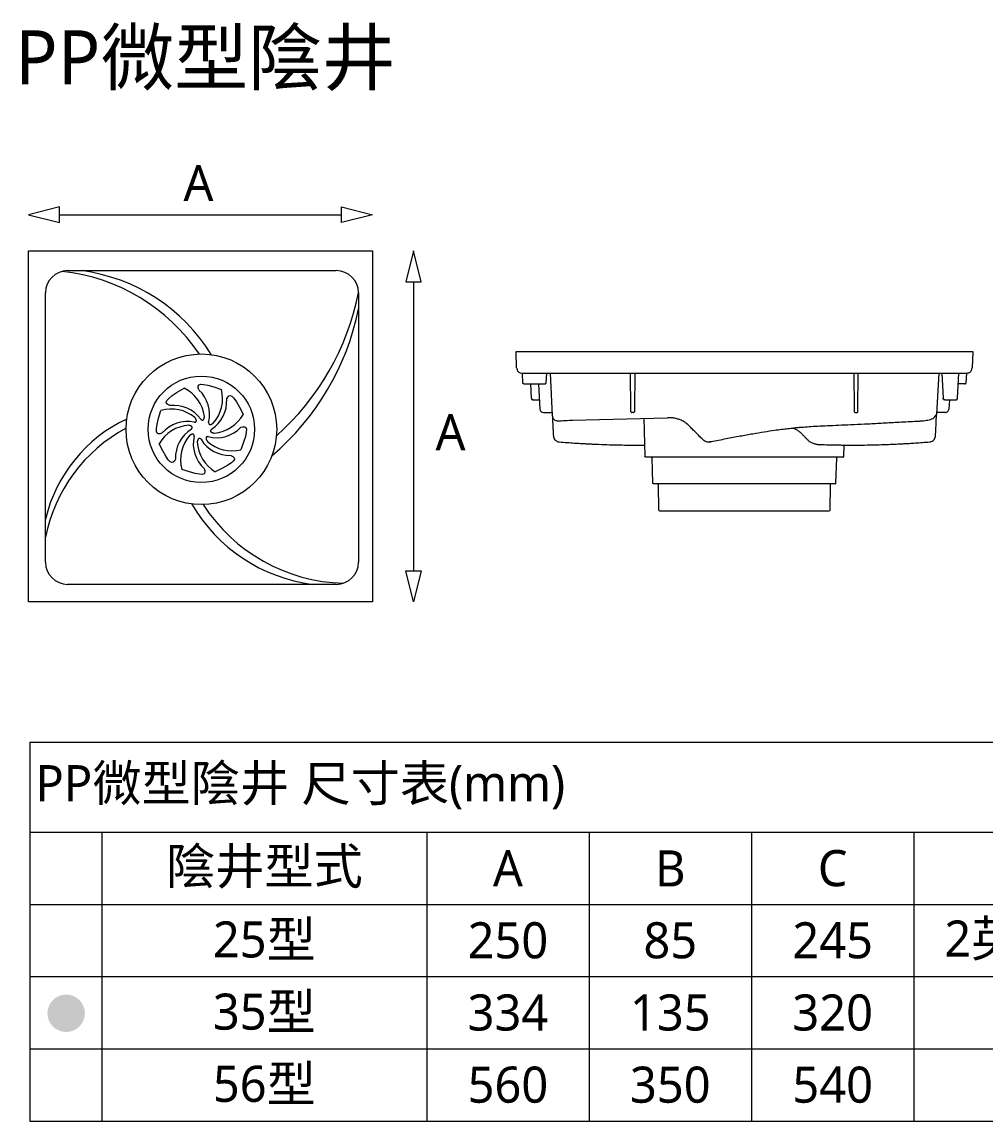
# Model space of a CAD drawing. Header units: millimetres. Extents: x 3083 to 7283, y 1609 to 4579.
# Drawn here: x 4236 to 4770, y 3102 to 3711 of the extents above; entities that cross this region are included whole.
import ezdxf

# ---------------------------------------------------------------- set-up
doc = ezdxf.new("R2010")
doc.units = ezdxf.units.MM
doc.styles.add('微軟正黑體-20', font='Microsoft JhengHei.ttf', dxfattribs={"height": 20})

msp = doc.modelspace()

# ---------------------------------------------------------------- hatches: boundary and pattern name
at = {"lineweight": 5}
h = msp.add_hatch(color=256, dxfattribs=at)
h.dxf.hatch_style = 1
h.paths.add_polyline_path([(4250.44, 3162.18, 1), (4271.21, 3162.18, 1)])

# ---------------------------------------------------------------- linework, layer by layer
for p, q in [((4257.06, 3608.94, -163.19), (4239.89, 3604.69, -163.19)), ((4257.06, 3600.44, -163.19), (4257.06, 3608.94, -163.19)), ((4413.46, 3608.94, -163.19), (4430.63, 3604.69, -163.19)), ((4413.46, 3600.44, -163.19), (4413.46, 3608.94, -163.19)), ((4239.89, 3604.69, -163.19), (4257.06, 3600.44, -163.19)), ((4257.06, 3604.69, -163.19), (4413.46, 3604.69, -163.19)), ((4430.63, 3604.69, -163.19), (4413.46, 3600.44, -163.19)), ((4239.89, 3584.59, -163.19), (4430.63, 3584.59, -163.19)), ((4239.89, 3390.18, -163.19), (4239.89, 3584.59, -163.19)), ((4430.63, 3584.59, -163.19), (4430.63, 3390.18, -163.19)), ((4453.31, 3584.59, -163.19), (4449.06, 3567.42, -163.19)), ((4457.56, 3567.42, -163.19), (4453.31, 3584.59, -163.19)), ((4261.66, 3573.67, -163.19), (4410.57, 3573.67, -163.19)), ((4449.06, 3567.42, -163.19), (4457.56, 3567.42, -163.19)), ((4453.31, 3567.42, -163.19), (4453.31, 3407.35, -163.19)), ((4249.39, 3412.11, -163.19), (4249.39, 3561.41, -163.19)), ((4422.84, 3561.41, -163.19), (4422.84, 3412.11, -163.19)), ((4453.31, 3390.18, -163.19), (4449.06, 3407.35, -163.19)), ((4449.06, 3407.35, -163.19), (4457.56, 3407.35, -163.19)), ((4457.56, 3407.35, -163.19), (4453.31, 3390.18, -163.19)), ((4410.57, 3399.84, -163.19), (4261.66, 3399.84, -163.19)), ((4430.63, 3390.18, -163.19), (4239.89, 3390.18, -163.19)), ((4240.69, 3312.48, -163.19), (5090.69, 3312.48, -163.19)), ((4240.69, 3312.48, -163.19), (4240.69, 3102.48, -163.19)), ((4240.69, 3262.48, -163.19), (5090.69, 3262.48, -163.19)), ((4280.69, 3262.48, -163.19), (4280.69, 3102.48, -163.19)), ((4460.69, 3262.48, -163.19), (4460.69, 3102.48, -163.19)), ((4550.69, 3262.48, -163.19), (4550.69, 3102.48, -163.19)), ((4640.69, 3262.48, -163.19), (4640.69, 3102.48, -163.19)), ((4730.69, 3262.48, -163.19), (4730.69, 3102.48, -163.19)), ((4240.69, 3222.48, -163.19), (5090.69, 3222.48, -163.19)), ((4240.69, 3182.48, -163.19), (4930.69, 3182.48, -163.19)), ((4240.69, 3142.48, -163.19), (5090.69, 3142.48, -163.19)), ((4240.69, 3102.48, -163.19), (5090.69, 3102.48, -163.19))]:
    msp.add_line(p, q, dxfattribs=at)
at = {"linetype": 'Continuous', "lineweight": 5}
for p, q in [((4510.47, 3519.79, -163.19), (4510.23, 3528.79, -163.19)), ((4522.37, 3528.79, -163.19), (4751.16, 3528.79, -163.19)), ((4763.3, 3528.79, -163.19), (4763.06, 3519.79, -163.19)), ((4512.44, 3517.1, -163.19), (4513.44, 3516.9, -163.19)), ((4514.02, 3511.37, -163.19), (4513.73, 3516.9, -163.19)), ((4522.6, 3516.9, -163.19), (4750.93, 3516.9, -163.19)), ((4527.04, 3516.9, -163.19), (4526.75, 3511.37, -163.19)), ((4529.05, 3516.9, -163.19), (4530.28, 3493.49, -163.19)), ((4573.85, 3497.01, -163.19), (4573.68, 3516.9, -163.19)), ((4576.04, 3516.9, -163.19), (4575.87, 3497.01, -163.19)), ((4697.49, 3516.9, -163.19), (4697.66, 3497.01, -163.19)), ((4699.68, 3497.01, -163.19), (4699.85, 3516.9, -163.19)), ((4744.48, 3516.9, -163.19), (4743.28, 3494.09, -163.19)), ((4746.18, 3516.9, -163.19), (4746.91, 3502.98, -163.19)), ((4754.89, 3502.98, -163.19), (4755.61, 3516.9, -163.19)), ((4759.79, 3516.9, -163.19), (4759.5, 3511.37, -163.19)), ((4760.09, 3516.9, -163.19), (4760.66, 3516.96, -163.19)), ((4760.66, 3516.96, -163.19), (4761.12, 3517.09, -163.19)), ((4518.23, 3510.9, -163.19), (4518.64, 3502.98, -163.19)), ((4522.68, 3510.9, -163.19), (4523.41, 3496.99, -163.19)), ((4519.63, 3502.05, -163.19), (4519.3, 3502.12, -163.19)), ((4747.06, 3502.98, -163.19), (4746.91, 3502.98, -163.19)), ((4747.9, 3502.05, -163.19), (4747.55, 3502.12, -163.19)), ((4750.38, 3502.05, -163.19), (4750.12, 3496.99, -163.19)), ((4753.9, 3502.05, -163.19), (4754.22, 3502.11, -163.19)), ((4754.23, 3502.1, -163.19), (4754.26, 3502.12, -163.19)), ((4573.88, 3495.51, -163.19), (4573.87, 3495.6, -163.19)), ((4575.85, 3495.6, -163.19), (4575.84, 3495.51, -163.19)), ((4697.67, 3495.6, -163.19), (4697.68, 3495.51, -163.19)), ((4699.65, 3495.51, -163.19), (4699.66, 3495.6, -163.19)), ((4525.39, 3495.11, -163.19), (4530.19, 3495.11, -163.19)), ((4530.49, 3492.62, -163.19), (4530.28, 3493.49, -163.19)), ((4541.46, 3490.81, -163.19), (4594.15, 3492.19, -163.19)), ((4573.9, 3495.44, -163.19), (4573.88, 3495.51, -163.19)), ((4575.36, 3495.15, -163.19), (4574.36, 3495.15, -163.19)), ((4575.84, 3495.51, -163.19), (4575.82, 3495.42, -163.19)), ((4581.03, 3491.85, -163.19), (4581.63, 3470.83, -163.19)), ((4697.68, 3495.51, -163.19), (4697.71, 3495.42, -163.19)), ((4698.17, 3495.15, -163.19), (4699.17, 3495.15, -163.19)), ((4699.63, 3495.44, -163.19), (4699.65, 3495.51, -163.19)), ((4748.14, 3495.11, -163.19), (4743.34, 3495.11, -163.19)), ((4617.35, 3478.78, -163.19), (4618.24, 3478.93, -163.19)), ((4617.35, 3478.82, -163.19), (4618.25, 3478.9, -163.19)), ((4618.25, 3478.9, -163.19), (4617.51, 3478.81, -163.19)), ((4691.9, 3470.83, -163.19), (4692.12, 3477.04, -163.19)), ((4586.04, 3455.97, -163.19), (4585.55, 3469.87, -163.19)), ((4687.49, 3455.97, -163.19), (4687.98, 3469.87, -163.19)), ((4589.31, 3441.12, -163.19), (4589.07, 3455.01, -163.19)), ((4684.22, 3441.12, -163.19), (4684.46, 3455.01, -163.19)), ((4589.63, 3440.67, -163.19), (4683.91, 3440.67, -163.19))]:
    msp.add_line(p, q, dxfattribs=at)
at = {"lineweight": 5}
for radius in [41.74, 29.48]:
    msp.add_circle((4335.77, 3485.76, -163.19), radius, dxfattribs=at)
for centre, radius, start, end in [((4261.66, 3561.41, -163.19), 12.27, 90, 180), ((4247.08, 3468.03, -163.19), 105.88, 34.16211, 83.7678), ((4256.71, 3475.36, -163.19), 99.11, 31.49091, 82.69444), ((4410.57, 3561.41, -163.19), 12.27, 0, 90), ((4282.8, 3589.17, -163.19), 142.76, 311.47832, 348.78582), ((4282.59, 3580.35, -163.19), 142.99, 310.1885, 348.77099), ((4317.32, 3490.23, -163.19), 20.35, 7.63008, 64.13621), ((4327.18, 3502.69, -163.19), 20.35, 318.18382, 14.68994), ((4321.86, 3493.99, -163.19), 18.47, 346.19706, 47.1699), ((4331.36, 3501.31, -163.19), 18.47, 302.65112, 3.62396), ((4319.12, 3476.64, -163.19), 20.35, 49.95916, 106.46529), ((4320.47, 3480.54, -163.19), 18.47, 35.64333, 96.61617), ((4329.31, 3417.11, -163.19), 82.13, 115.13535, 166.68135), ((4327.97, 3471.59, -163.19), 18.47, 77.97241, 138.94525), ((4341.21, 3503.95, -163.19), 20.35, 274.63788, 331.14401), ((4335.96, 3408.79, -163.19), 88.24, 118.35993, 168.8144), ((4330.02, 3467.66, -163.19), 20.35, 93.63378, 150.13991), ((4339.91, 3470.13, -163.19), 18.47, 121.64703, 182.61987), ((4344.17, 3499.57, -163.19), 18.47, 255.52786, 316.5007), ((4344.55, 3468.92, -163.19), 20.35, 138.78055, 195.28668), ((4349.77, 3477.67, -163.19), 18.47, 166.79379, 227.76663), ((4353.8, 3479.8, -163.19), 20.35, 182.98497, 239.4911), ((4351.45, 3489.72, -163.19), 18.47, 210.99822, 271.97106), ((4352.8, 3494.15, -163.19), 20.35, 227.51462, 284.02074), ((4409.11, 3490.09, -163.19), 91, 210.16492, 262.63112), ((4416.82, 3495.7, -163.19), 95.24, 212.85176, 268.60039), ((4261.66, 3412.11, -163.19), 12.27, 180, 270), ((4410.57, 3412.11, -163.19), 12.27, 270, 0)]:
    msp.add_arc(centre, radius, start, end, dxfattribs=at)
at = {"linetype": 'Continuous', "lineweight": 5}
for points, knots in [([(4510.23, 3528.79, -163.19), (4510.23, 3528.79, -163.19), (4510.31, 3528.79, -163.19), (4510.62, 3528.79, -163.19), (4510.85, 3528.79, -163.19), (4511.45, 3528.79, -163.19), (4511.84, 3528.79, -163.19), (4512.72, 3528.79, -163.19), (4513.22, 3528.79, -163.19), (4514.06, 3528.79, -163.19), (4514.36, 3528.79, -163.19), (4514.97, 3528.79, -163.19), (4515.29, 3528.79, -163.19), (4515.95, 3528.79, -163.19), (4516.29, 3528.79, -163.19), (4516.99, 3528.79, -163.19), (4517.35, 3528.79, -163.19), (4518.46, 3528.79, -163.19), (4519.21, 3528.79, -163.19), (4520.38, 3528.79, -163.19), (4520.77, 3528.79, -163.19), (4521.56, 3528.79, -163.19), (4521.96, 3528.79, -163.19), (4522.37, 3528.79, -163.19)], [0, 0, 0, 0, 0.125, 0.125, 0.25, 0.25, 0.375, 0.375, 0.5, 0.5, 0.5625, 0.5625, 0.625, 0.625, 0.6875, 0.6875, 0.75, 0.75, 0.875, 0.875, 0.9375, 0.9375, 1, 1, 1, 1]), ([(4751.17, 3528.79, -163.19), (4751.96, 3528.79, -163.19), (4752.76, 3528.79, -163.19), (4754.33, 3528.79, -163.19), (4755.1, 3528.79, -163.19), (4756.2, 3528.79, -163.19), (4756.56, 3528.79, -163.19), (4757.26, 3528.79, -163.19), (4757.6, 3528.79, -163.19), (4758.26, 3528.79, -163.19), (4758.58, 3528.79, -163.19), (4759.2, 3528.79, -163.19), (4759.49, 3528.79, -163.19), (4760.34, 3528.79, -163.19), (4760.83, 3528.79, -163.19), (4761.7, 3528.79, -163.19), (4762.07, 3528.79, -163.19), (4762.68, 3528.79, -163.19), (4762.91, 3528.79, -163.19), (4763.14, 3528.79, -163.19), (4763.2, 3528.79, -163.19), (4763.28, 3528.79, -163.19), (4763.3, 3528.79, -163.19), (4763.3, 3528.79, -163.19)], [0, 0, 0, 0, 0.125, 0.125, 0.25, 0.25, 0.3125, 0.3125, 0.375, 0.375, 0.4375, 0.4375, 0.5, 0.5, 0.625, 0.625, 0.75, 0.75, 0.875, 0.875, 0.9375, 0.9375, 1, 1, 1, 1]), ([(4510.47, 3519.79, -163.19), (4510.7, 3519.51, -163.19), (4510.68, 3518.94, -163.19), (4511.02, 3518.14, -163.19), (4511.62, 3517.45, -163.19), (4512.18, 3517.2, -163.19), (4512.45, 3517.1, -163.19)], [0, 0, 0, 0, 0.242632, 0.495898, 0.751552, 1, 1, 1, 1]), ([(4513.44, 3516.9, -163.19), (4513.41, 3516.9, -163.19), (4514.43, 3516.9, -163.19), (4517.81, 3516.9, -163.19), (4520.2, 3516.9, -163.19), (4522.6, 3516.9, -163.19)], [0, 0, 0, 0, 0.5, 0.5, 1, 1, 1, 1]), ([(4750.93, 3516.9, -163.19), (4753.33, 3516.9, -163.19), (4755.72, 3516.9, -163.19), (4759.1, 3516.9, -163.19), (4760.12, 3516.9, -163.19), (4760.09, 3516.9, -163.19)], [0, 0, 0, 0, 0.5, 0.5, 1, 1, 1, 1]), ([(4761.12, 3517.09, -163.19), (4761.38, 3517.21, -163.19), (4761.92, 3517.47, -163.19), (4762.51, 3518.14, -163.19), (4762.85, 3518.94, -163.19), (4762.83, 3519.51, -163.19), (4763.06, 3519.79, -163.19)], [0.0143652, 0.0143652, 0.0143652, 0.0143652, 0.2484527, 0.5041145, 0.7573826, 1, 1, 1, 1]), ([(4514.52, 3510.9, -163.19), (4514.46, 3510.9, -163.19), (4514.4, 3510.91, -163.19), (4514.28, 3510.95, -163.19), (4514.23, 3510.99, -163.19), (4514.13, 3511.08, -163.19), (4514.09, 3511.13, -163.19), (4514.04, 3511.25, -163.19), (4514.03, 3511.31, -163.19), (4514.02, 3511.37, -163.19)], [0, 0, 0, 0, 0.25, 0.25, 0.5, 0.5, 0.75, 0.75, 1, 1, 1, 1]), ([(4514.52, 3510.9, -163.19), (4514.51, 3510.9, -163.19), (4514.67, 3510.9, -163.19), (4515.26, 3510.9, -163.19), (4515.69, 3510.9, -163.19), (4516.78, 3510.9, -163.19), (4517.43, 3510.9, -163.19), (4518.85, 3510.9, -163.19), (4519.62, 3510.9, -163.19), (4521.16, 3510.9, -163.19), (4521.92, 3510.9, -163.19), (4523.34, 3510.9, -163.19), (4523.99, 3510.9, -163.19), (4525.08, 3510.9, -163.19), (4525.52, 3510.9, -163.19), (4526.1, 3510.9, -163.19), (4526.26, 3510.9, -163.19), (4526.26, 3510.9, -163.19)], [0, 0, 0, 0, 0.125, 0.125, 0.25, 0.25, 0.375, 0.375, 0.5, 0.5, 0.625, 0.625, 0.75, 0.75, 0.875, 0.875, 1, 1, 1, 1]), ([(4526.26, 3510.9, -163.19), (4526.31, 3510.9, -163.19), (4526.37, 3510.91, -163.19), (4526.49, 3510.95, -163.19), (4526.55, 3510.99, -163.19), (4526.64, 3511.08, -163.19), (4526.68, 3511.13, -163.19), (4526.73, 3511.25, -163.19), (4526.75, 3511.31, -163.19), (4526.75, 3511.37, -163.19)], [0, 0, 0, 0, 0.25, 0.25, 0.5, 0.5, 0.75, 0.75, 1, 1, 1, 1]), ([(4759.01, 3510.9, -163.19), (4758.92, 3510.9, -163.19), (4758.75, 3510.9, -163.19), (4757.37, 3510.9, -163.19), (4756.11, 3510.9, -163.19), (4755.33, 3510.9, -163.19), (4755.3, 3510.9, -163.19)], [0, 0, 0, 0, 0.329106, 0.658191, 0.98731, 1, 1, 1, 1]), ([(4759.01, 3510.9, -163.19), (4759.07, 3510.9, -163.19), (4759.13, 3510.91, -163.19), (4759.25, 3510.95, -163.19), (4759.3, 3510.99, -163.19), (4759.4, 3511.08, -163.19), (4759.44, 3511.13, -163.19), (4759.49, 3511.25, -163.19), (4759.5, 3511.31, -163.19), (4759.5, 3511.37, -163.19)], [0, 0, 0, 0, 0.25, 0.25, 0.5, 0.5, 0.75, 0.75, 1, 1, 1, 1]), ([(4518.72, 3502.98, -163.19), (4518.72, 3502.98, -163.19), (4518.64, 3502.98, -163.19), (4518.64, 3502.98, -163.19), (4518.64, 3502.98, -163.19)], [0, 0, 0, 0, 0.015832, 1, 1, 1, 1]), ([(4518.72, 3502.98, -163.19), (4518.72, 3502.89, -163.19), (4518.72, 3502.71, -163.19), (4518.83, 3502.45, -163.19), (4519.03, 3502.23, -163.19), (4519.21, 3502.14, -163.19), (4519.3, 3502.1, -163.19)], [0, 0, 0, 0, 0.2434572, 0.4967899, 0.7520326, 1, 1, 1, 1]), ([(4519.63, 3502.05, -163.19), (4519.68, 3502.05, -163.19), (4519.77, 3502.05, -163.19), (4520.46, 3502.05, -163.19), (4521.45, 3502.05, -163.19), (4522.42, 3502.05, -163.19), (4522.97, 3502.05, -163.19), (4523.14, 3502.05, -163.19)], [0, 0, 0, 0, 0.224801, 0.449588, 0.674413, 0.899222, 1, 1, 1, 1]), ([(4747.23, 3502.33, -163.19), (4747.2, 3502.35, -163.19), (4747.08, 3502.43, -163.19), (4746.96, 3502.67, -163.19), (4746.93, 3502.88, -163.19), (4746.91, 3502.98, -163.19)], [0, 0, 0, 0, 0.130605, 0.581098, 1, 1, 1, 1]), ([(4746.99, 3502.98, -163.19), (4746.99, 3502.9, -163.19), (4746.99, 3502.71, -163.19), (4747.1, 3502.46, -163.19), (4747.29, 3502.24, -163.19), (4747.47, 3502.15, -163.19), (4747.55, 3502.11, -163.19)], [0, 0, 0, 0, 0.243618, 0.496859, 0.751958, 1, 1, 1, 1]), ([(4747.9, 3502.05, -163.19), (4747.9, 3502.05, -163.19), (4748.22, 3502.05, -163.19), (4749.34, 3502.05, -163.19), (4750.12, 3502.05, -163.19), (4751.68, 3502.05, -163.19), (4752.46, 3502.05, -163.19), (4753.57, 3502.05, -163.19), (4753.91, 3502.05, -163.19), (4753.9, 3502.05, -163.19)], [0, 0, 0, 0, 0.25, 0.25, 0.5, 0.5, 0.75, 0.75, 1, 1, 1, 1]), ([(4754.22, 3502.1, -163.19), (4754.31, 3502.14, -163.19), (4754.5, 3502.22, -163.19), (4754.69, 3502.45, -163.19), (4754.81, 3502.71, -163.19), (4754.81, 3502.89, -163.19), (4754.81, 3502.98, -163.19)], [0, 0, 0, 0, 0.247923, 0.50321, 0.75658, 1, 1, 1, 1]), ([(4754.56, 3502.33, -163.19), (4754.59, 3502.35, -163.19), (4754.71, 3502.43, -163.19), (4754.83, 3502.67, -163.19), (4754.87, 3502.88, -163.19), (4754.89, 3502.98, -163.19)], [0, 0, 0, 0, 0.1330575, 0.58228, 1, 1, 1, 1]), ([(4523.41, 3496.99, -163.19), (4523.43, 3496.49, -163.19), (4523.66, 3496, -163.19), (4524.39, 3495.31, -163.19), (4524.88, 3495.11, -163.19), (4525.39, 3495.11, -163.19)], [0, 0, 0, 0, 0.5, 0.5, 1, 1, 1, 1]), ([(4573.87, 3495.6, -163.19), (4573.87, 3495.6, -163.19), (4573.87, 3495.61, -163.19), (4573.87, 3495.62, -163.19), (4573.87, 3495.64, -163.19), (4573.86, 3495.67, -163.19), (4573.86, 3495.73, -163.19), (4573.86, 3495.83, -163.19), (4573.86, 3496.01, -163.19), (4573.86, 3496.22, -163.19), (4573.86, 3496.44, -163.19), (4573.86, 3496.64, -163.19), (4573.85, 3496.83, -163.19), (4573.85, 3496.95, -163.19), (4573.85, 3497.01, -163.19)], [0, 0, 0, 0, 0.049655, 0.099196, 0.148938, 0.199191, 0.250257, 0.375443, 0.500087, 0.624466, 0.749901, 0.834381, 0.917268, 1, 1, 1, 1]), ([(4575.87, 3497.01, -163.19), (4575.87, 3496.97, -163.19), (4575.87, 3496.9, -163.19), (4575.87, 3496.79, -163.19), (4575.86, 3496.68, -163.19), (4575.86, 3496.57, -163.19), (4575.86, 3496.42, -163.19), (4575.86, 3496.22, -163.19), (4575.86, 3496.01, -163.19), (4575.86, 3495.83, -163.19), (4575.86, 3495.72, -163.19), (4575.86, 3495.65, -163.19), (4575.85, 3495.61, -163.19), (4575.85, 3495.61, -163.19), (4575.85, 3495.6, -163.19)], [0, 0, 0, 0, 0.049645, 0.099176, 0.148908, 0.199151, 0.250207, 0.375385, 0.50002, 0.624408, 0.74985, 0.834347, 0.917251, 1, 1, 1, 1]), ([(4697.66, 3497.01, -163.19), (4697.66, 3496.64, -163.19), (4697.67, 3496.27, -163.19), (4697.67, 3495.75, -163.19), (4697.67, 3495.6, -163.19), (4697.67, 3495.6, -163.19)], [0, 0, 0, 0, 0.5, 0.5, 1, 1, 1, 1]), ([(4699.66, 3495.6, -163.19), (4699.66, 3495.6, -163.19), (4699.66, 3495.75, -163.19), (4699.67, 3496.27, -163.19), (4699.67, 3496.64, -163.19), (4699.68, 3497.01, -163.19)], [0, 0, 0, 0, 0.5, 0.5, 1, 1, 1, 1]), ([(4530.34, 3492.34, -163.19), (4530.35, 3492.13, -163.19), (4530.36, 3491.92, -163.19), (4530.38, 3491.57, -163.19), (4530.39, 3491.42, -163.19), (4530.4, 3491.1, -163.19), (4530.41, 3490.93, -163.19), (4530.43, 3490.59, -163.19), (4530.44, 3490.46, -163.19), (4530.45, 3490.15, -163.19), (4530.46, 3489.98, -163.19), (4530.49, 3489.38, -163.19), (4530.52, 3488.9, -163.19), (4530.58, 3487.78, -163.19), (4530.61, 3487.15, -163.19), (4530.66, 3486.14, -163.19), (4530.68, 3485.8, -163.19), (4530.72, 3485.09, -163.19), (4530.74, 3484.73, -163.19), (4530.79, 3483.64, -163.19), (4530.83, 3482.89, -163.19), (4530.87, 3482.1, -163.19)], [0, 0, 0, 0, 0.125, 0.125, 0.25, 0.25, 0.375, 0.375, 0.4375, 0.4375, 0.5, 0.5, 0.625, 0.625, 0.75, 0.75, 0.8125, 0.8125, 0.875, 0.875, 1, 1, 1, 1]), ([(4533.84, 3490.21, -163.19), (4533.41, 3490.25, -163.19), (4532.74, 3490.3, -163.19), (4531.93, 3490.69, -163.19), (4531.37, 3491.11, -163.19), (4530.92, 3491.64, -163.19), (4530.58, 3492.14, -163.19), (4530.51, 3492.49, -163.19), (4530.49, 3492.62, -163.19)], [0, 0, 0, 0, 0.288504, 0.443452, 0.601577, 0.759703, 0.914651, 1, 1, 1, 1]), ([(4533.84, 3490.22, -163.19), (4533.85, 3490.32, -163.19), (4534.67, 3490.44, -163.19), (4537.42, 3490.66, -163.19), (4539.35, 3490.76, -163.19), (4541.32, 3490.81, -163.19)], [0, 0, 0, 0, 0.5, 0.5, 1, 1, 1, 1]), ([(4573.9, 3495.44, -163.19), (4573.92, 3495.39, -163.19), (4573.96, 3495.3, -163.19), (4574.08, 3495.2, -163.19), (4574.22, 3495.14, -163.19), (4574.31, 3495.15, -163.19), (4574.36, 3495.15, -163.19)], [0, 0, 0, 0, 0.2486668, 0.5046979, 0.7580151, 1, 1, 1, 1]), ([(4575.36, 3495.15, -163.19), (4575.41, 3495.15, -163.19), (4575.5, 3495.14, -163.19), (4575.64, 3495.2, -163.19), (4575.76, 3495.3, -163.19), (4575.8, 3495.39, -163.19), (4575.82, 3495.44, -163.19)], [0, 0, 0, 0, 0.2419849, 0.4953021, 0.7513332, 1, 1, 1, 1]), ([(4605.64, 3488.17, -163.19), (4605.56, 3488.24, -163.19), (4605.41, 3488.38, -163.19), (4605.19, 3488.58, -163.19), (4604.87, 3488.84, -163.19), (4604.46, 3489.16, -163.19), (4603.75, 3489.66, -163.19), (4602.82, 3490.23, -163.19), (4601.47, 3490.89, -163.19), (4599.75, 3491.53, -163.19), (4598.02, 3491.93, -163.19), (4596.73, 3492.1, -163.19), (4596.09, 3492.15, -163.19), (4595.56, 3492.19, -163.19), (4594.92, 3492.21, -163.19), (4594.4, 3492.2, -163.19), (4594.16, 3492.19, -163.19)], [0, 0, 0, 0, 0.025049, 0.049165, 0.072331, 0.122616, 0.174144, 0.280835, 0.385588, 0.533972, 0.72067, 0.81251, 0.846563, 0.874964, 0.941609, 1, 1, 1, 1]), ([(4618.24, 3478.92, -163.19), (4621.04, 3479.49, -163.19), (4626.42, 3480.58, -163.19), (4634.15, 3482.03, -163.19), (4641.19, 3483.31, -163.19), (4647.54, 3484.37, -163.19), (4652.86, 3485.17, -163.19), (4657.24, 3485.76, -163.19), (4660.76, 3486.19, -163.19), (4663.86, 3486.53, -163.19), (4666.71, 3486.8, -163.19), (4669.92, 3487.08, -163.19), (4673.88, 3487.36, -163.19), (4678.79, 3487.64, -163.19), (4684.42, 3487.9, -163.19), (4690.78, 3488.16, -163.19), (4697.81, 3488.45, -163.19), (4705.49, 3488.82, -163.19), (4713.82, 3489.27, -163.19), (4722.83, 3489.77, -163.19), (4729.07, 3490.09, -163.19), (4732.3, 3490.26, -163.19)], [0, 0, 0, 0, 0.074788, 0.143302, 0.205619, 0.261648, 0.311443, 0.346203, 0.377124, 0.404209, 0.427553, 0.451937, 0.488519, 0.531339, 0.580432, 0.635828, 0.697526, 0.764207, 0.836844, 0.915426, 1, 1, 1, 1]), ([(4697.7, 3495.44, -163.19), (4697.73, 3495.39, -163.19), (4697.77, 3495.3, -163.19), (4697.89, 3495.2, -163.19), (4698.03, 3495.14, -163.19), (4698.12, 3495.15, -163.19), (4698.17, 3495.15, -163.19)], [0, 0, 0, 0, 0.2486668, 0.5046979, 0.7580151, 1, 1, 1, 1]), ([(4699.17, 3495.15, -163.19), (4699.21, 3495.15, -163.19), (4699.31, 3495.14, -163.19), (4699.45, 3495.2, -163.19), (4699.57, 3495.3, -163.19), (4699.61, 3495.39, -163.19), (4699.63, 3495.44, -163.19)], [0, 0, 0, 0, 0.241985, 0.495302, 0.751333, 1, 1, 1, 1]), ([(4732.3, 3490.26, -163.19), (4732.96, 3490.29, -163.19), (4734.23, 3490.37, -163.19), (4736.6, 3490.57, -163.19), (4738.75, 3490.87, -163.19), (4740.59, 3491.47, -163.19), (4741.74, 3492.11, -163.19), (4742.64, 3492.95, -163.19), (4742.92, 3493.67, -163.19), (4743.06, 3494.01, -163.19)], [0, 0, 0, 0, 0.142902, 0.277498, 0.530391, 0.652511, 0.772549, 0.889303, 1, 1, 1, 1]), ([(4743.28, 3494.09, -163.19), (4743.28, 3494.07, -163.19), (4743.28, 3494.04, -163.19), (4743.06, 3494.01, -163.19), (4743.06, 3494.01, -163.19)], [0, 0, 0, 0, 0.980995, 1, 1, 1, 1]), ([(4743.08, 3490.22, -163.19), (4743.12, 3491.06, -163.19), (4743.19, 3492.32, -163.19), (4743.25, 3493.44, -163.19), (4743.27, 3493.82, -163.19), (4743.28, 3493.97, -163.19)], [0, 0, 0, 0, 0.55748, 0.8336579, 1, 1, 1, 1]), ([(4613.14, 3480.65, -163.19), (4612.51, 3481.27, -163.19), (4611.26, 3482.51, -163.19), (4609.39, 3484.39, -163.19), (4607.52, 3486.27, -163.19), (4606.27, 3487.54, -163.19), (4605.65, 3488.17, -163.19)], [0, 0, 0, 0, 0.248884, 0.498548, 0.748936, 1, 1, 1, 1]), ([(4663.5, 3486.48, -163.19), (4664.05, 3486.31, -163.19), (4665.16, 3485.96, -163.19), (4666.65, 3485.01, -163.19), (4667.54, 3484.2, -163.19), (4667.98, 3483.79, -163.19)], [0, 0, 0, 0, 0.322617, 0.660395, 1, 1, 1, 1]), ([(4667.98, 3483.79, -163.19), (4668.16, 3483.62, -163.19), (4668.52, 3483.28, -163.19), (4669.04, 3482.76, -163.19), (4669.57, 3482.24, -163.19), (4670.08, 3481.72, -163.19), (4670.6, 3481.18, -163.19), (4671.11, 3480.65, -163.19), (4671.61, 3480.11, -163.19), (4671.95, 3479.74, -163.19), (4672.11, 3479.56, -163.19)], [0, 0, 0, 0, 0.123107, 0.246755, 0.370944, 0.495674, 0.620946, 0.746758, 0.87311, 1, 1, 1, 1]), ([(4530.87, 3482.11, -163.19), (4530.93, 3481.73, -163.19), (4531.03, 3480.95, -163.19), (4531.55, 3480.11, -163.19), (4532.16, 3479.51, -163.19), (4532.74, 3479.14, -163.19), (4533.38, 3478.87, -163.19), (4533.83, 3478.81, -163.19), (4534.06, 3478.78, -163.19)], [0, 0, 0, 0, 0.230266, 0.469807, 0.596328, 0.728498, 0.864509, 1, 1, 1, 1]), ([(4534.07, 3478.78, -163.19), (4535.53, 3478.66, -163.19), (4538.29, 3478.44, -163.19), (4542.21, 3478.17, -163.19), (4545.48, 3477.97, -163.19), (4548.19, 3477.81, -163.19), (4550.62, 3477.68, -163.19), (4554.16, 3477.51, -163.19), (4558.95, 3477.32, -163.19), (4564.71, 3477.15, -163.19), (4570.23, 3477.05, -163.19), (4575.32, 3477.02, -163.19), (4579.05, 3477.02, -163.19), (4581.03, 3477.04, -163.19), (4581.41, 3477.04, -163.19)], [0, 0, 0, 0, 0.102237, 0.192675, 0.264761, 0.319333, 0.370048, 0.421709, 0.546343, 0.671452, 0.777606, 0.882171, 0.977578, 1, 1, 1, 1]), ([(4613.13, 3480.65, -163.19), (4613.48, 3480.3, -163.19), (4614.18, 3479.59, -163.19), (4615.49, 3478.98, -163.19), (4616.58, 3478.73, -163.19), (4617.19, 3478.8, -163.19), (4617.35, 3478.82, -163.19)], [0, 0, 0, 0, 0.304549, 0.605082, 0.901227, 1, 1, 1, 1]), ([(4677.36, 3477.41, -163.19), (4677.31, 3477.4, -163.19), (4676.69, 3477.36, -163.19), (4675.44, 3477.67, -163.19), (4673.69, 3478.32, -163.19), (4672.63, 3479.15, -163.19), (4672.1, 3479.56, -163.19)], [0, 0, 0, 0, 0.029332, 0.354748, 0.678719, 1, 1, 1, 1]), ([(4677.36, 3477.4, -163.19), (4677.45, 3477.39, -163.19), (4679.09, 3477.32, -163.19), (4681.94, 3477.24, -163.19), (4685.63, 3477.14, -163.19), (4688.64, 3477.08, -163.19), (4691.29, 3477.05, -163.19), (4695.11, 3477.02, -163.19), (4700.16, 3477.02, -163.19), (4706.04, 3477.09, -163.19), (4711.52, 3477.22, -163.19), (4716.44, 3477.39, -163.19), (4720.21, 3477.55, -163.19), (4723.1, 3477.69, -163.19), (4725.46, 3477.82, -163.19), (4728.35, 3477.98, -163.19), (4731.75, 3478.2, -163.19), (4735.53, 3478.47, -163.19), (4738.12, 3478.67, -163.19), (4739.46, 3478.78, -163.19)], [0, 0, 0, 0, 0.004163, 0.074306, 0.130243, 0.172596, 0.211911, 0.251956, 0.348565, 0.445547, 0.52784, 0.608922, 0.682914, 0.712967, 0.752278, 0.801145, 0.859567, 0.927545, 1, 1, 1, 1]), ([(4739.47, 3478.78, -163.19), (4739.77, 3478.83, -163.19), (4740.43, 3478.93, -163.19), (4741.38, 3479.47, -163.19), (4742.14, 3480.31, -163.19), (4742.55, 3481.22, -163.19), (4742.64, 3481.87, -163.19), (4742.65, 3482.08, -163.19), (4742.65, 3482.09, -163.19)], [0, 0, 0, 0, 0.183789, 0.395847, 0.631682, 0.844269, 0.991793, 1, 1, 1, 1]), ([(4742.65, 3482.09, -163.19), (4742.65, 3482.1, -163.19), (4742.65, 3482.13, -163.19), (4742.66, 3482.32, -163.19), (4742.68, 3482.57, -163.19), (4742.68, 3482.69, -163.19)], [0, 0, 0, 0, 0.194126, 0.599214, 1, 1, 1, 1]), ([(4582.13, 3470.35, -163.19), (4582.07, 3470.35, -163.19), (4582.01, 3470.36, -163.19), (4581.89, 3470.41, -163.19), (4581.83, 3470.44, -163.19), (4581.73, 3470.54, -163.19), (4581.7, 3470.59, -163.19), (4581.65, 3470.71, -163.19), (4581.63, 3470.77, -163.19), (4581.63, 3470.83, -163.19)], [0, 0, 0, 0, 0.25, 0.25, 0.5, 0.5, 0.75, 0.75, 1, 1, 1, 1]), ([(4691.41, 3470.35, -163.19), (4691.4, 3470.35, -163.19), (4691.4, 3470.35, -163.19), (4691.39, 3470.35, -163.19), (4691.36, 3470.35, -163.19), (4691.32, 3470.35, -163.19), (4691.27, 3470.35, -163.19), (4691.21, 3470.35, -163.19), (4691.14, 3470.35, -163.19), (4691.06, 3470.35, -163.19), (4690.97, 3470.35, -163.19), (4690.87, 3470.35, -163.19), (4690.76, 3470.35, -163.19), (4690.63, 3470.35, -163.19), (4690.5, 3470.35, -163.19), (4690.23, 3470.35, -163.19), (4689.79, 3470.35, -163.19), (4689.07, 3470.35, -163.19), (4688.23, 3470.35, -163.19), (4686.95, 3470.35, -163.19), (4685.03, 3470.35, -163.19), (4682.27, 3470.35, -163.19), (4679.07, 3470.35, -163.19), (4675.46, 3470.35, -163.19), (4671.49, 3470.35, -163.19), (4667.17, 3470.35, -163.19), (4662.56, 3470.35, -163.19), (4657.71, 3470.35, -163.19), (4652.65, 3470.35, -163.19), (4647.44, 3470.35, -163.19), (4642.13, 3470.35, -163.19), (4636.76, 3470.35, -163.19), (4631.4, 3470.35, -163.19), (4626.09, 3470.35, -163.19), (4620.87, 3470.35, -163.19), (4615.82, 3470.35, -163.19), (4610.97, 3470.35, -163.19), (4606.36, 3470.35, -163.19), (4602.04, 3470.35, -163.19), (4598.07, 3470.35, -163.19), (4594.46, 3470.35, -163.19), (4591.26, 3470.35, -163.19), (4588.5, 3470.35, -163.19), (4586.58, 3470.35, -163.19), (4585.3, 3470.35, -163.19), (4584.46, 3470.35, -163.19), (4583.74, 3470.35, -163.19), (4583.24, 3470.35, -163.19), (4582.9, 3470.35, -163.19), (4582.67, 3470.35, -163.19), (4582.48, 3470.35, -163.19), (4582.33, 3470.35, -163.19), (4582.22, 3470.35, -163.19), (4582.15, 3470.35, -163.19), (4582.13, 3470.35, -163.19), (4582.13, 3470.35, -163.19)], [0, 0, 0, 0, 0.004472, 0.00894, 0.013406, 0.017871, 0.022336, 0.026801, 0.031267, 0.035735, 0.040207, 0.044683, 0.049163, 0.053649, 0.058142, 0.062642, 0.078356, 0.094008, 0.109636, 0.125278, 0.156533, 0.187895, 0.219253, 0.250512, 0.281767, 0.313129, 0.344487, 0.375747, 0.407001, 0.438364, 0.469722, 0.500981, 0.532235, 0.563598, 0.594956, 0.626215, 0.65747, 0.688832, 0.72019, 0.751449, 0.782704, 0.814066, 0.845424, 0.876683, 0.892322, 0.907948, 0.923602, 0.939319, 0.948029, 0.956714, 0.965382, 0.974038, 0.982688, 0.99134, 1, 1, 1, 1]), ([(4585.55, 3469.87, -163.19), (4585.54, 3469.94, -163.19), (4585.53, 3470.06, -163.19), (4585.45, 3470.15, -163.19), (4585.25, 3470.35, -163.19)], [0, 0, 0, 0, 0.5401858, 0.9422871, 0.9422871, 0.9422871, 0.9422871]), ([(4687.98, 3469.87, -163.19), (4687.99, 3469.94, -163.19), (4688, 3470.06, -163.19), (4688.08, 3470.15, -163.19), (4688.28, 3470.35, -163.19)], [0, 0, 0, 0, 0.5401858, 0.9422871, 0.9422871, 0.9422871, 0.9422871]), ([(4691.41, 3470.35, -163.19), (4691.46, 3470.35, -163.19), (4691.52, 3470.36, -163.19), (4691.64, 3470.41, -163.19), (4691.7, 3470.44, -163.19), (4691.8, 3470.54, -163.19), (4691.84, 3470.59, -163.19), (4691.89, 3470.71, -163.19), (4691.9, 3470.77, -163.19), (4691.9, 3470.83, -163.19)], [0, 0, 0, 0, 0.25, 0.25, 0.5, 0.5, 0.75, 0.75, 1, 1, 1, 1]), ([(4586.53, 3455.49, -163.19), (4586.48, 3455.49, -163.19), (4586.41, 3455.5, -163.19), (4586.29, 3455.55, -163.19), (4586.24, 3455.59, -163.19), (4586.14, 3455.68, -163.19), (4586.1, 3455.74, -163.19), (4586.05, 3455.85, -163.19), (4586.04, 3455.91, -163.19), (4586.04, 3455.97, -163.19)], [0, 0, 0, 0, 0.25, 0.25, 0.5, 0.5, 0.75, 0.75, 1, 1, 1, 1]), ([(4687, 3455.49, -163.19), (4687, 3455.49, -163.19), (4686.99, 3455.49, -163.19), (4686.98, 3455.49, -163.19), (4686.96, 3455.49, -163.19), (4686.92, 3455.49, -163.19), (4686.88, 3455.49, -163.19), (4686.82, 3455.49, -163.19), (4686.76, 3455.49, -163.19), (4686.68, 3455.49, -163.19), (4686.6, 3455.49, -163.19), (4686.51, 3455.49, -163.19), (4686.4, 3455.49, -163.19), (4686.29, 3455.49, -163.19), (4686.16, 3455.49, -163.19), (4685.77, 3455.49, -163.19), (4684.91, 3455.49, -163.19), (4683.25, 3455.49, -163.19), (4681.14, 3455.49, -163.19), (4678.6, 3455.49, -163.19), (4675.66, 3455.49, -163.19), (4672.34, 3455.49, -163.19), (4668.69, 3455.49, -163.19), (4664.72, 3455.49, -163.19), (4660.48, 3455.49, -163.19), (4656.02, 3455.49, -163.19), (4651.37, 3455.49, -163.19), (4646.58, 3455.49, -163.19), (4641.69, 3455.49, -163.19), (4636.76, 3455.49, -163.19), (4631.84, 3455.49, -163.19), (4626.95, 3455.49, -163.19), (4622.16, 3455.49, -163.19), (4617.51, 3455.49, -163.19), (4613.05, 3455.49, -163.19), (4608.81, 3455.49, -163.19), (4604.84, 3455.49, -163.19), (4601.19, 3455.49, -163.19), (4597.87, 3455.49, -163.19), (4594.93, 3455.49, -163.19), (4592.39, 3455.49, -163.19), (4590.28, 3455.49, -163.19), (4588.62, 3455.49, -163.19), (4587.71, 3455.49, -163.19), (4587.24, 3455.49, -163.19), (4587.03, 3455.49, -163.19), (4586.86, 3455.49, -163.19), (4586.72, 3455.49, -163.19), (4586.62, 3455.49, -163.19), (4586.55, 3455.49, -163.19), (4586.54, 3455.49, -163.19), (4586.53, 3455.49, -163.19)], [0, 0, 0, 0, 0.004472, 0.00894, 0.013407, 0.017872, 0.022336, 0.026801, 0.031268, 0.035736, 0.040208, 0.044684, 0.049165, 0.053651, 0.058144, 0.062645, 0.094001, 0.125264, 0.156519, 0.187884, 0.219242, 0.250503, 0.281758, 0.313123, 0.344481, 0.375742, 0.406997, 0.438362, 0.469721, 0.500981, 0.532237, 0.563601, 0.59496, 0.62622, 0.657476, 0.68884, 0.720199, 0.751459, 0.782715, 0.814079, 0.845438, 0.876698, 0.907954, 0.939317, 0.948027, 0.956713, 0.965381, 0.974037, 0.982688, 0.99134, 1, 1, 1, 1]), ([(4589.07, 3455.01, -163.19), (4589.07, 3455.07, -163.19), (4589.06, 3455.13, -163.19), (4589.01, 3455.25, -163.19), (4588.97, 3455.3, -163.19), (4588.88, 3455.4, -163.19), (4588.82, 3455.44, -163.19), (4588.7, 3455.48, -163.19), (4588.63, 3455.49, -163.19), (4588.58, 3455.49, -163.19)], [0, 0, 0, 0, 0.25, 0.25, 0.5, 0.5, 0.75, 0.75, 1, 1, 1, 1]), ([(4684.46, 3455.01, -163.19), (4684.47, 3455.08, -163.19), (4684.48, 3455.2, -163.19), (4684.56, 3455.29, -163.19), (4684.75, 3455.49, -163.19)], [0, 0, 0, 0, 0.5770533, 0.9812483, 0.9812483, 0.9812483, 0.9812483]), ([(4687, 3455.49, -163.19), (4687.06, 3455.49, -163.19), (4687.12, 3455.5, -163.19), (4687.24, 3455.55, -163.19), (4687.29, 3455.59, -163.19), (4687.39, 3455.68, -163.19), (4687.43, 3455.74, -163.19), (4687.48, 3455.85, -163.19), (4687.49, 3455.91, -163.19), (4687.49, 3455.97, -163.19)], [0, 0, 0, 0, 0.25, 0.25, 0.5, 0.5, 0.75, 0.75, 1, 1, 1, 1]), ([(4589.31, 3441.12, -163.19), (4589.32, 3441.06, -163.19), (4589.34, 3440.91, -163.19), (4589.47, 3440.75, -163.19), (4589.58, 3440.7, -163.19), (4589.63, 3440.67, -163.19)], [0, 0, 0, 0, 0.356196, 0.740545, 1, 1, 1, 1]), ([(4684.22, 3441.12, -163.19), (4684.22, 3441.07, -163.19), (4684.2, 3441, -163.19), (4684.15, 3440.88, -163.19), (4684.12, 3440.83, -163.19), (4684.02, 3440.73, -163.19), (4683.97, 3440.7, -163.19), (4683.91, 3440.67, -163.19)], [0, 0, 0, 0, 0.25, 0.25, 0.5, 0.5, 0.7392762, 0.7392762, 0.7392762, 0.7392762])]:
    msp.add_open_spline(points, degree=3, knots=knots, dxfattribs=at)
at = {"lineweight": 5}
for points, degree in [([(4318.34, 3498.88, -163.19), (4314.82, 3500.24, -163.19), (4314.54, 3501.86, -163.19), (4326.2, 3508.54, -163.19)], 3), ([(4334.42, 3507.54, -163.19), (4333.16, 3511.1, -163.19), (4334.21, 3512.36, -163.19), (4346.86, 3507.85, -163.19)], 3), ([(4349.79, 3502.48, -163.19), (4351.34, 3505.93, -163.19), (4352.96, 3506.12, -163.19), (4359.03, 3494.13, -163.19)], 3), ([(4314.05, 3483.72, -163.19), (4310.53, 3482.36, -163.19), (4309.24, 3483.37, -163.19), (4313.35, 3496.15, -163.19)], 3), ([(4331.82, 3489.66, -163.19), (4333.98, 3489.77, -163.19), (4332.21, 3492.22, -163.19)], 2), ([(4335.48, 3491.3, -163.19), (4337.15, 3489.93, -163.19), (4337.49, 3492.93, -163.19)], 2), ([(4339.8, 3489.58, -163.19), (4339.84, 3487.43, -163.19), (4342.34, 3489.12, -163.19)], 2), ([(4330.22, 3485.85, -163.19), (4331.7, 3487.42, -163.19), (4328.73, 3487.97, -163.19)], 2), ([(4341.33, 3485.76, -163.19), (4339.87, 3484.16, -163.19), (4342.85, 3483.67, -163.19)], 2), ([(4357.57, 3486.86, -163.19), (4361.14, 3488.08, -163.19), (4362.39, 3487.01, -163.19), (4357.73, 3474.42, -163.19)], 3), ([(4321.46, 3469.28, -163.19), (4319.86, 3465.86, -163.19), (4318.23, 3465.7, -163.19), (4312.38, 3477.79, -163.19)], 3), ([(4331.79, 3481.89, -163.19), (4331.72, 3484.04, -163.19), (4329.24, 3482.32, -163.19)], 2), ([(4335.62, 3480.21, -163.19), (4334.06, 3481.7, -163.19), (4333.49, 3478.74, -163.19)], 2), ([(4339.56, 3481.69, -163.19), (4337.4, 3481.67, -163.19), (4339.06, 3479.15, -163.19)], 2), ([(4352.09, 3471.26, -163.19), (4355.49, 3469.62, -163.19), (4355.63, 3467.99, -163.19), (4343.47, 3462.27, -163.19)], 3), ([(4337.36, 3463.99, -163.19), (4338.66, 3460.44, -163.19), (4337.62, 3459.18, -163.19), (4324.92, 3463.55, -163.19)], 3)]:
    msp.add_open_spline(points, degree=degree, dxfattribs=at)
at = {"linetype": 'Continuous', "lineweight": 5}
for points in [[(4748.14, 3495.11, -163.19), (4748.37, 3495.11, -163.19), (4748.86, 3495.19, -163.19), (4749.54, 3495.62, -163.19), (4750, 3496.28, -163.19), (4750.11, 3496.76, -163.19), (4750.12, 3496.99, -163.19)], [(4530.28, 3493.49, -163.19), (4530.3, 3493.14, -163.19), (4530.32, 3492.72, -163.19), (4530.34, 3492.34, -163.19)], [(4533.84, 3490.21, -163.19), (4533.84, 3490.21, -163.19), (4533.84, 3490.22, -163.19), (4533.84, 3490.22, -163.19)], [(4541.32, 3490.81, -163.19), (4541.37, 3490.81, -163.19), (4541.42, 3490.81, -163.19), (4541.46, 3490.81, -163.19)], [(4742.68, 3482.69, -163.19), (4742.82, 3485.19, -163.19), (4742.95, 3487.69, -163.19), (4743.08, 3490.21, -163.19)], [(4581.63, 3470.83, -163.19), (4581.63, 3470.83, -163.19), (4581.63, 3470.83, -163.19), (4581.63, 3470.83, -163.19)], [(4586.04, 3455.97, -163.19), (4586.04, 3455.97, -163.19), (4586.04, 3455.97, -163.19), (4586.04, 3455.97, -163.19)], [(4589.07, 3455.01, -163.19), (4589.07, 3455.01, -163.19), (4589.07, 3455.01, -163.19), (4589.07, 3455.01, -163.19)], [(4589.31, 3441.12, -163.19), (4589.31, 3441.12, -163.19), (4589.31, 3441.12, -163.19), (4589.31, 3441.12, -163.19)]]:
    msp.add_open_spline(points, degree=3, dxfattribs=at)

# ---------------------------------------------------------------- texts
at = {"lineweight": 5, "style": '微軟正黑體-20'}
for s, height, p in [('PP微型陰井', 30, (4232.54, 3676.84, -163.19)), ('A', 20, (4325.84, 3612.22, -163.19)), ('A', 20, (4465.55, 3474.14, -163.19))]:
    msp.add_text(s, height=height, dxfattribs=at).set_placement(p)
at = {"lineweight": 5, "char_height": 20, "style": '微軟正黑體-20'}
for s, insert, width, attachment_point in [('{\\fMicrosoft JhengHei|b0|i0|c136|p34;\\C256;PP微型陰井 尺寸表(mm)}', (4243.81, 3287.48, -163.19), 843.7636, 4), ('{\\fMicrosoft JhengHei|b0|i0|c136|p34;陰井型式}', (4370.69, 3242.48, -163.19), 173.7636, 5), ('{\\fMicrosoft JhengHei|b0|i0|c136|p34;A}', (4505.69, 3242.48, -163.19), 83.7636, 5), ('{\\fMicrosoft JhengHei|b0|i0|c136|p34;B}', (4595.69, 3242.48, -163.19), 83.7636, 5), ('{\\fMicrosoft JhengHei|b0|i0|c136|p34;C}', (4685.69, 3242.48, -163.19), 83.7636, 5), ('{\\fMicrosoft JhengHei|b0|i0|c136|p34;25型}', (4370.69, 3202.48, -163.19), 173.7636, 5), ('{\\fMicrosoft JhengHei|b0|i0|c136|p34;2英吋或3英吋}', (4830.69, 3202.48, -163.19), 193.7636, 5), ('{\\fMicrosoft JhengHei|b0|i0|c136|p34;250}', (4505.69, 3202.48, -163.19), 83.7636, 5), ('{\\fMicrosoft JhengHei|b0|i0|c136|p34;85}', (4595.69, 3202.48, -163.19), 83.7636, 5), ('{\\fMicrosoft JhengHei|b0|i0|c136|p34;245}', (4685.69, 3202.48, -163.19), 83.7636, 5), ('{\\fMicrosoft JhengHei|b0|i0|c136|p34;35型}', (4370.69, 3162.48, -163.19), 173.7636, 5), ('{\\fMicrosoft JhengHei|b0|i0|c136|p34;334}', (4505.69, 3162.48, -163.19), 83.7636, 5), ('{\\fMicrosoft JhengHei|b0|i0|c136|p34;135}', (4595.69, 3162.48, -163.19), 83.7636, 5), ('{\\fMicrosoft JhengHei|b0|i0|c136|p34;320}', (4685.69, 3162.48, -163.19), 83.7636, 5), ('56型', (4370.69, 3122.48, -163.19), 173.7636, 5), ('560', (4505.69, 3122.48, -163.19), 83.7636, 5), ('350', (4595.69, 3122.48, -163.19), 83.7636, 5), ('540', (4685.69, 3122.48, -163.19), 83.7636, 5)]:
    msp.add_mtext(s, dxfattribs=dict(at, insert=insert, width=width, attachment_point=attachment_point))

doc.saveas('drawing.dxf')
